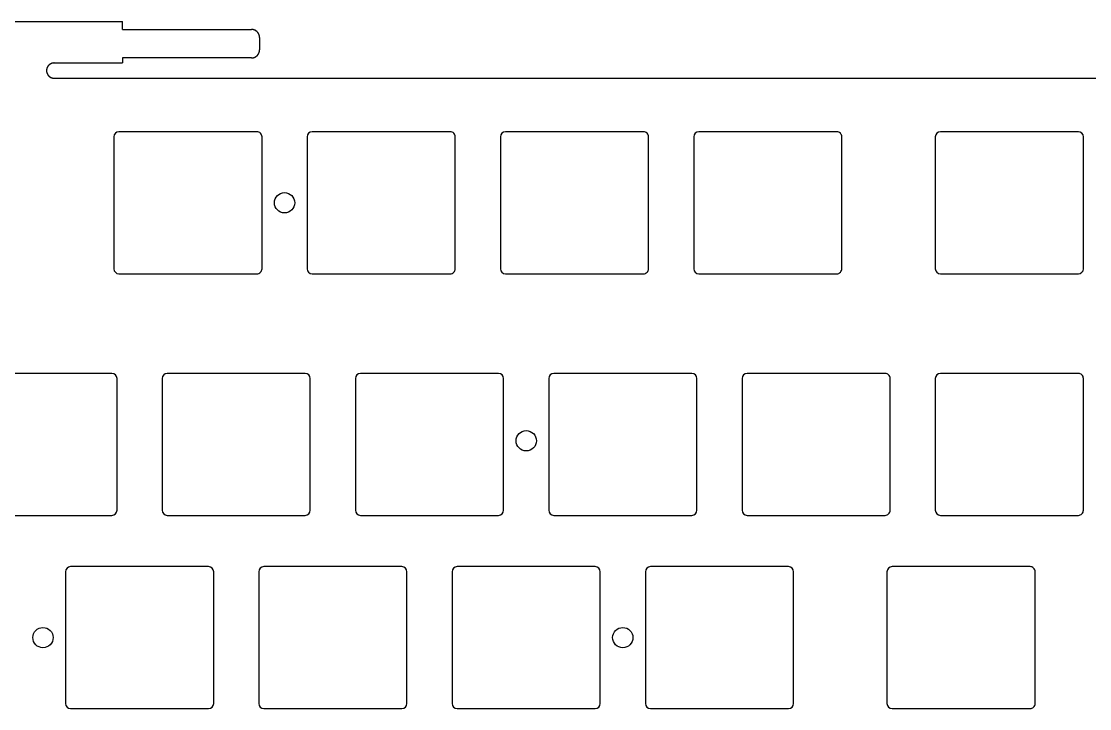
# Model space of a CAD drawing. Header units: millimetres. Extents: x -11 to 340, y -118 to 18.
# Drawn here: x 169.3 to 274.6, y -49.9 to 17.9 of the extents above; entities that cross this region are included whole.
import ezdxf

# ---------------------------------------------------------------- set-up
doc = ezdxf.new("R2010")
doc.units = ezdxf.units.MM
doc.header["$MEASUREMENT"] = 0
doc.layers.get('0').update_dxf_attribs({"linetype": 'CONTINUOUS'})
doc.layers.add('BLACK', color=7, linetype='CONTINUOUS')

msp = doc.modelspace()

# ---------------------------------------------------------------- linework, layer by layer
for points in [[(178.4375, 6.5), (178.4375, -6.5, 0.4142123908), (178.9375, -7), (192.5375, -7, 0.4142135624), (193.0375, -6.5), (193.0375, 6.5, 0.4142135624), (192.5375, 7), (178.9375, 7, 0.4142123908)], [(193.0375, -6.5), (193.0375, 6.5, 0.4142135624), (192.5375, 7), (178.9375, 7, 0.4142123908), (178.4375, 6.5), (178.4375, -6.5, 0.4142123908), (178.9375, -7), (192.5375, -7, 0.4142135624)], [(197.4875, 6.5), (197.4875, -6.5, 0.4142123908), (197.9875, -7), (211.5875, -7, 0.4142135624), (212.0875, -6.5), (212.0875, 6.5, 0.4142135624), (211.5875, 7), (197.9875, 7, 0.4142123908)], [(211.5875, 7), (197.9875, 7, 0.4142123908), (197.4875, 6.5), (197.4875, -6.5, 0.4142123908), (197.9875, -7), (211.5875, -7, 0.4142135624), (212.0875, -6.5), (212.0875, 6.5, 0.4142135624)], [(216.5375, 6.5), (216.5375, -6.5, 0.4142123908), (217.0375, -7), (230.6375, -7, 0.4142135624), (231.1375, -6.5), (231.1375, 6.5, 0.4142135624), (230.6375, 7), (217.0375, 7, 0.4142123908)], [(231.1375, -6.5), (231.1375, 6.5, 0.4142135624), (230.6375, 7), (217.0375, 7, 0.4142123908), (216.5375, 6.5), (216.5375, -6.5, 0.4142123908), (217.0375, -7), (230.6375, -7, 0.4142135624)], [(235.5875, 6.5), (235.5875, -6.5, 0.4142123908), (236.0875, -7), (249.6875, -7, 0.4142135624), (250.1875, -6.5), (250.1875, 6.5, 0.4142135624), (249.6875, 7), (236.0875, 7, 0.4142123908)], [(250.1875, -6.5), (250.1875, 6.5, 0.4142135624), (249.6875, 7), (236.0875, 7, 0.4142123908), (235.5875, 6.5), (235.5875, -6.5, 0.4142123908), (236.0875, -7), (249.6875, -7, 0.4142135624)], [(240.35, -17.3125), (240.35, -30.3125, 0.4142123908), (240.85, -30.8125), (254.45, -30.8125, 0.4142135624), (254.95, -30.3125), (254.95, -17.3125, 0.4142135624), (254.45, -16.8125), (240.85, -16.8125, 0.4142123908)], [(259.4, -17.3125), (259.4, -30.3125, 0.4142123908), (259.9, -30.8125), (273.5, -30.8125, 0.4142135624), (274, -30.3125), (274, -17.3125, 0.4142135624), (273.5, -16.8125), (259.9, -16.8125, 0.4142123908)], [(254.6375, -36.3625), (254.6375, -49.3625, 0.4142123908), (255.1375, -49.8625), (268.7375, -49.8625, 0.4142135624), (269.2375, -49.3625), (269.2375, -36.3625, 0.4142135624), (268.7375, -35.8625), (255.1375, -35.8625, 0.4142123908)]]:
    msp.add_lwpolyline(points, format="xyb", close=True)
at = {"layer": 'BLACK', "linetype": 'Continuous'}
for p, q in [((149.3, 17.882529), (179.3, 17.882529)), ((179.3, 17.082529), (179.3, 17.882529)), ((179.3, 17.082529), (192, 17.082529)), ((192.000728, 17.082529), (192, 17.082529)), ((192.004774, 17.082515), (192.000728, 17.082529)), ((192.008814, 17.082481), (192.004774, 17.082515)), ((192.012855, 17.082428), (192.008814, 17.082481)), ((192.016891, 17.082354), (192.012855, 17.082428)), ((192.020928, 17.082261), (192.016891, 17.082354)), ((192.024959, 17.082147), (192.020928, 17.082261)), ((192.02899, 17.082014), (192.024959, 17.082147)), ((192.033015, 17.08186), (192.02899, 17.082014)), ((192.037041, 17.081687), (192.033015, 17.08186)), ((192.041062, 17.081493), (192.037041, 17.081687)), ((192.045082, 17.08128), (192.041062, 17.081493)), ((192.049097, 17.081047), (192.045082, 17.08128)), ((192.053111, 17.080794), (192.049097, 17.081047)), ((192.05712, 17.080521), (192.053111, 17.080794)), ((192.061129, 17.080228), (192.05712, 17.080521)), ((192.065132, 17.079916), (192.061129, 17.080228)), ((192.069134, 17.079583), (192.065132, 17.079916)), ((192.073131, 17.079231), (192.069134, 17.079583)), ((192.077127, 17.078859), (192.073131, 17.079231)), ((192.081117, 17.078467), (192.077127, 17.078859)), ((192.085107, 17.078055), (192.081117, 17.078467)), ((192.08909, 17.077624), (192.085107, 17.078055)), ((192.093073, 17.077173), (192.08909, 17.077624)), ((192.09705, 17.076702), (192.093073, 17.077173)), ((192.101025, 17.076211), (192.09705, 17.076702)), ((192.104995, 17.075701), (192.101025, 17.076211)), ((192.108963, 17.07517), (192.104995, 17.075701)), ((192.112926, 17.074621), (192.108963, 17.07517)), ((192.116886, 17.074051), (192.112926, 17.074621)), ((192.120841, 17.073462), (192.116886, 17.074051)), ((192.124794, 17.072853), (192.120841, 17.073462)), ((192.128741, 17.072225), (192.124794, 17.072853)), ((192.132686, 17.071576), (192.128741, 17.072225)), ((192.136625, 17.070909), (192.132686, 17.071576)), ((192.140562, 17.070221), (192.136625, 17.070909)), ((192.144492, 17.069514), (192.140562, 17.070221)), ((192.14842, 17.068787), (192.144492, 17.069514)), ((192.152342, 17.068042), (192.14842, 17.068787)), ((192.156262, 17.067276), (192.152342, 17.068042)), ((192.160174, 17.066491), (192.156262, 17.067276)), ((192.164085, 17.065686), (192.160174, 17.066491)), ((192.167989, 17.064862), (192.164085, 17.065686)), ((192.17189, 17.064018), (192.167989, 17.064862)), ((192.175784, 17.063155), (192.17189, 17.064018)), ((192.179676, 17.062272), (192.175784, 17.063155)), ((192.183561, 17.06137), (192.179676, 17.062272)), ((192.187443, 17.060449), (192.183561, 17.06137)), ((192.191318, 17.059508), (192.187443, 17.060449)), ((192.19519, 17.058548), (192.191318, 17.059508)), ((192.199054, 17.057568), (192.19519, 17.058548)), ((192.202916, 17.056569), (192.199054, 17.057568)), ((192.20677, 17.055551), (192.202916, 17.056569)), ((192.210621, 17.054514), (192.20677, 17.055551)), ((192.214464, 17.053457), (192.210621, 17.054514)), ((192.218304, 17.052381), (192.214464, 17.053457)), ((192.222136, 17.051286), (192.218304, 17.052381)), ((192.225965, 17.050171), (192.222136, 17.051286)), ((192.229785, 17.049038), (192.225965, 17.050171)), ((192.233602, 17.047885), (192.229785, 17.049038)), ((192.237412, 17.046713), (192.233602, 17.047885)), ((192.241217, 17.045522), (192.237412, 17.046713)), ((192.245014, 17.044312), (192.241217, 17.045522)), ((192.248807, 17.043082), (192.245014, 17.044312)), ((192.252592, 17.041834), (192.248807, 17.043082)), ((192.256373, 17.040567), (192.252592, 17.041834)), ((192.260145, 17.039281), (192.256373, 17.040567)), ((192.263913, 17.037975), (192.260145, 17.039281)), ((192.267673, 17.036651), (192.263913, 17.037975)), ((192.271428, 17.035308), (192.267673, 17.036651)), ((192.275174, 17.033946), (192.271428, 17.035308)), ((192.278916, 17.032565), (192.275174, 17.033946)), ((192.282648, 17.031165), (192.278916, 17.032565)), ((192.286376, 17.029747), (192.282648, 17.031165)), ((192.290095, 17.02831), (192.286376, 17.029747)), ((192.293809, 17.026853), (192.290095, 17.02831)), ((192.297514, 17.025379), (192.293809, 17.026853)), ((192.301213, 17.023885), (192.297514, 17.025379)), ((192.304904, 17.022373), (192.301213, 17.023885)), ((192.308588, 17.020842), (192.304904, 17.022373)), ((192.312264, 17.019293), (192.308588, 17.020842)), ((192.315934, 17.017725), (192.312264, 17.019293)), ((192.319594, 17.016139), (192.315934, 17.017725)), ((192.323249, 17.014534), (192.319594, 17.016139)), ((192.326894, 17.012911), (192.323249, 17.014534)), ((192.330532, 17.011269), (192.326894, 17.012911)), ((192.334161, 17.009609), (192.330532, 17.011269)), ((192.337784, 17.007931), (192.334161, 17.009609)), ((192.341397, 17.006234), (192.337784, 17.007931)), ((192.345004, 17.004519), (192.341397, 17.006234)), ((192.3486, 17.002786), (192.345004, 17.004519)), ((192.35219, 17.001034), (192.3486, 17.002786)), ((192.35577, 16.999265), (192.35219, 17.001034)), ((192.359342, 16.997477), (192.35577, 16.999265)), ((192.362905, 16.995672), (192.359342, 16.997477)), ((192.36646, 16.993848), (192.362905, 16.995672)), ((192.370005, 16.992007), (192.36646, 16.993848)), ((192.373543, 16.990147), (192.370005, 16.992007)), ((192.37707, 16.98827), (192.373543, 16.990147)), ((192.38059, 16.986374), (192.37707, 16.98827)), ((192.384098, 16.984461), (192.38059, 16.986374)), ((192.3876, 16.98253), (192.384098, 16.984461)), ((192.39109, 16.980581), (192.3876, 16.98253)), ((192.394572, 16.978615), (192.39109, 16.980581)), ((192.398044, 16.976631), (192.394572, 16.978615)), ((192.401507, 16.974629), (192.398044, 16.976631)), ((192.404959, 16.972611), (192.401507, 16.974629)), ((192.408403, 16.970574), (192.404959, 16.972611)), ((192.411835, 16.968521), (192.408403, 16.970574)), ((192.415259, 16.966449), (192.411835, 16.968521)), ((192.418672, 16.964361), (192.415259, 16.966449)), ((192.422075, 16.962255), (192.418672, 16.964361)), ((192.425468, 16.960132), (192.422075, 16.962255)), ((192.428851, 16.957991), (192.425468, 16.960132)), ((192.432222, 16.955834), (192.428851, 16.957991)), ((192.435584, 16.95366), (192.432222, 16.955834)), ((192.438935, 16.951469), (192.435584, 16.95366)), ((192.442276, 16.94926), (192.438935, 16.951469)), ((192.445605, 16.947035), (192.442276, 16.94926)), ((192.448924, 16.944793), (192.445605, 16.947035)), ((192.452232, 16.942535), (192.448924, 16.944793)), ((192.455529, 16.940259), (192.452232, 16.942535)), ((192.458814, 16.937967), (192.455529, 16.940259)), ((192.462089, 16.935658), (192.458814, 16.937967)), ((192.465352, 16.933333), (192.462089, 16.935658)), ((192.468604, 16.930991), (192.465352, 16.933333)), ((192.471844, 16.928633), (192.468604, 16.930991)), ((192.475073, 16.926259), (192.471844, 16.928633)), ((192.47829, 16.923868), (192.475073, 16.926259)), ((192.481496, 16.921461), (192.47829, 16.923868)), ((192.484689, 16.919039), (192.481496, 16.921461)), ((192.487871, 16.916599), (192.484689, 16.919039)), ((192.491041, 16.914144), (192.487871, 16.916599)), ((192.494199, 16.911673), (192.491041, 16.914144)), ((192.497344, 16.909186), (192.494199, 16.911673)), ((192.500477, 16.906683), (192.497344, 16.909186)), ((192.503598, 16.904165), (192.500477, 16.906683)), ((192.506707, 16.901631), (192.503598, 16.904165)), ((192.509802, 16.899081), (192.506707, 16.901631)), ((192.512886, 16.896515), (192.509802, 16.899081)), ((192.515956, 16.893935), (192.512886, 16.896515)), ((192.519014, 16.891338), (192.515956, 16.893935)), ((192.522059, 16.888727), (192.519014, 16.891338)), ((192.525092, 16.8861), (192.522059, 16.888727)), ((192.52811, 16.883458), (192.525092, 16.8861)), ((192.531116, 16.880801), (192.52811, 16.883458)), ((192.534109, 16.878129), (192.531116, 16.880801)), ((192.537089, 16.875442), (192.534109, 16.878129)), ((192.540055, 16.87274), (192.537089, 16.875442)), ((192.543007, 16.870023), (192.540055, 16.87274)), ((192.545946, 16.867292), (192.543007, 16.870023)), ((192.548872, 16.864546), (192.545946, 16.867292)), ((192.551784, 16.861785), (192.548872, 16.864546)), ((192.554682, 16.85901), (192.551784, 16.861785)), ((192.557566, 16.85622), (192.554682, 16.85901)), ((192.560436, 16.853416), (192.557566, 16.85622)), ((192.563292, 16.850598), (192.560436, 16.853416)), ((192.568962, 16.844919), (192.563292, 16.850598)), ((192.574575, 16.839184), (192.568962, 16.844919)), ((192.580131, 16.833393), (192.574575, 16.839184)), ((192.585628, 16.827548), (192.580131, 16.833393)), ((192.591066, 16.821648), (192.585628, 16.827548)), ((192.596445, 16.815695), (192.591066, 16.821648)), ((192.601764, 16.809689), (192.596445, 16.815695)), ((192.607022, 16.803631), (192.601764, 16.809689)), ((192.612219, 16.797522), (192.607022, 16.803631)), ((192.617354, 16.791361), (192.612219, 16.797522)), ((192.622426, 16.785151), (192.617354, 16.791361)), ((192.627436, 16.778891), (192.622426, 16.785151)), ((192.632382, 16.772583), (192.627436, 16.778891)), ((192.637265, 16.766227), (192.632382, 16.772583)), ((192.642082, 16.759823), (192.637265, 16.766227)), ((192.646835, 16.753373), (192.642082, 16.759823)), ((192.651522, 16.746877), (192.646835, 16.753373)), ((192.656144, 16.740335), (192.651522, 16.746877)), ((192.660699, 16.73375), (192.656144, 16.740335)), ((192.665187, 16.72712), (192.660699, 16.73375)), ((192.669607, 16.720447), (192.665187, 16.72712)), ((192.67396, 16.713733), (192.669607, 16.720447)), ((192.678244, 16.706976), (192.67396, 16.713733)), ((192.68246, 16.700179), (192.678244, 16.706976)), ((192.686606, 16.693341), (192.68246, 16.700179)), ((192.690683, 16.686464), (192.686606, 16.693341)), ((192.69469, 16.679548), (192.690683, 16.686464)), ((192.698627, 16.672594), (192.69469, 16.679548)), ((192.702493, 16.665603), (192.698627, 16.672594)), ((192.706288, 16.658575), (192.702493, 16.665603)), ((192.710012, 16.651511), (192.706288, 16.658575)), ((192.713664, 16.644411), (192.710012, 16.651511)), ((192.717243, 16.637277), (192.713664, 16.644411)), ((192.720751, 16.63011), (192.717243, 16.637277)), ((192.724185, 16.622909), (192.720751, 16.63011)), ((192.727547, 16.615675), (192.724185, 16.622909)), ((192.730835, 16.60841), (192.727547, 16.615675)), ((192.73405, 16.601113), (192.730835, 16.60841)), ((192.737191, 16.593786), (192.73405, 16.601113)), ((192.740257, 16.586429), (192.737191, 16.593786)), ((192.74325, 16.579043), (192.740257, 16.586429)), ((192.746167, 16.571629), (192.74325, 16.579043)), ((192.74901, 16.564186), (192.746167, 16.571629)), ((192.751778, 16.556716), (192.74901, 16.564186)), ((192.75447, 16.54922), (192.751778, 16.556716)), ((192.757087, 16.541697), (192.75447, 16.54922)), ((192.759628, 16.534149), (192.757087, 16.541697)), ((192.762093, 16.526576), (192.759628, 16.534149)), ((192.764482, 16.51898), (192.762093, 16.526576)), ((192.766794, 16.511359), (192.764482, 16.51898)), ((192.76903, 16.503716), (192.766794, 16.511359)), ((192.771189, 16.49605), (192.76903, 16.503716)), ((192.773272, 16.488362), (192.771189, 16.49605)), ((192.775277, 16.480653), (192.773272, 16.488362)), ((192.777205, 16.472924), (192.775277, 16.480653)), ((192.779056, 16.465174), (192.777205, 16.472924)), ((192.780829, 16.457404), (192.779056, 16.465174)), ((192.782525, 16.449616), (192.780829, 16.457404)), ((192.784143, 16.441809), (192.782525, 16.449616)), ((192.785683, 16.433984), (192.784143, 16.441809)), ((192.787145, 16.426142), (192.785683, 16.433984)), ((192.788529, 16.418282), (192.787145, 16.426142)), ((192.789835, 16.410406), (192.788529, 16.418282)), ((192.791062, 16.402514), (192.789835, 16.410406)), ((192.792211, 16.394607), (192.791062, 16.402514)), ((192.793281, 16.386685), (192.792211, 16.394607)), ((192.794273, 16.378748), (192.793281, 16.386685)), ((192.795186, 16.370796), (192.794273, 16.378748)), ((192.79602, 16.362832), (192.795186, 16.370796)), ((192.796775, 16.354854), (192.79602, 16.362832)), ((192.797451, 16.346863), (192.796775, 16.354854)), ((192.798047, 16.33886), (192.797451, 16.346863)), ((192.798565, 16.330845), (192.798047, 16.33886)), ((192.799003, 16.322819), (192.798565, 16.330845)), ((192.799362, 16.314782), (192.799003, 16.322819)), ((192.799641, 16.306733), (192.799362, 16.314782)), ((192.79984, 16.298675), (192.799641, 16.306733)), ((192.79996, 16.290607), (192.79984, 16.298675)), ((192.8, 16.282529), (192.79996, 16.290607)), ((192.8, 16.282529), (192.8, 15.082529)), ((192.72199, 14.737525), (192.723705, 14.741132)), ((192.723705, 14.741132), (192.725402, 14.744745)), ((192.725402, 14.744745), (192.72708, 14.748368)), ((192.72708, 14.748368), (192.72874, 14.751997)), ((192.72874, 14.751997), (192.730382, 14.755635)), ((192.730382, 14.755635), (192.732005, 14.75928)), ((192.732005, 14.75928), (192.73361, 14.762935)), ((192.73361, 14.762935), (192.735196, 14.766595)), ((192.735196, 14.766595), (192.736764, 14.770265)), ((192.736764, 14.770265), (192.738313, 14.773941)), ((192.738313, 14.773941), (192.739844, 14.777625)), ((192.739844, 14.777625), (192.741356, 14.781316)), ((192.741356, 14.781316), (192.74285, 14.785015)), ((192.74285, 14.785015), (192.744324, 14.78872)), ((192.744324, 14.78872), (192.745781, 14.792434)), ((192.745781, 14.792434), (192.747218, 14.796153)), ((192.747218, 14.796153), (192.748636, 14.799881)), ((192.748636, 14.799881), (192.750036, 14.803613)), ((192.750036, 14.803613), (192.751417, 14.807355)), ((192.751417, 14.807355), (192.752779, 14.811101)), ((192.752779, 14.811101), (192.754122, 14.814856)), ((192.754122, 14.814856), (192.755446, 14.818616)), ((192.755446, 14.818616), (192.756752, 14.822384)), ((192.756752, 14.822384), (192.758038, 14.826156)), ((192.758038, 14.826156), (192.759305, 14.829937)), ((192.759305, 14.829937), (192.760553, 14.833722)), ((192.760553, 14.833722), (192.761783, 14.837515)), ((192.761783, 14.837515), (192.762993, 14.841312)), ((192.762993, 14.841312), (192.764184, 14.845117)), ((192.764184, 14.845117), (192.765356, 14.848927)), ((192.765356, 14.848927), (192.766509, 14.852744)), ((192.766509, 14.852744), (192.767642, 14.856564)), ((192.767642, 14.856564), (192.768757, 14.860393)), ((192.768757, 14.860393), (192.769852, 14.864225)), ((192.769852, 14.864225), (192.770928, 14.868065)), ((192.770928, 14.868065), (192.771985, 14.871908)), ((192.771985, 14.871908), (192.773022, 14.875759)), ((192.773022, 14.875759), (192.77404, 14.879613)), ((192.77404, 14.879613), (192.775039, 14.883475)), ((192.775039, 14.883475), (192.776019, 14.887339)), ((192.776019, 14.887339), (192.776979, 14.891211)), ((192.776979, 14.891211), (192.77792, 14.895086)), ((192.77792, 14.895086), (192.778841, 14.898968)), ((192.778841, 14.898968), (192.779743, 14.902853)), ((192.779743, 14.902853), (192.780626, 14.906745)), ((192.780626, 14.906745), (192.781489, 14.910639)), ((192.781489, 14.910639), (192.782333, 14.91454)), ((192.782333, 14.91454), (192.783157, 14.918444)), ((192.783157, 14.918444), (192.783962, 14.922355)), ((192.783962, 14.922355), (192.784747, 14.926267)), ((192.784747, 14.926267), (192.785513, 14.930187)), ((192.785513, 14.930187), (192.786258, 14.934109)), ((192.786258, 14.934109), (192.786985, 14.938037)), ((192.786985, 14.938037), (192.787692, 14.941967)), ((192.787692, 14.941967), (192.78838, 14.945904)), ((192.78838, 14.945904), (192.789047, 14.949843)), ((192.789047, 14.949843), (192.789696, 14.953788)), ((192.789696, 14.953788), (192.790324, 14.957735)), ((192.790324, 14.957735), (192.790933, 14.961688)), ((192.790933, 14.961688), (192.791522, 14.965643)), ((192.791522, 14.965643), (192.792092, 14.969603)), ((192.792092, 14.969603), (192.792641, 14.973566)), ((192.792641, 14.973566), (192.793172, 14.977534)), ((192.793172, 14.977534), (192.793682, 14.981504)), ((192.793682, 14.981504), (192.794173, 14.985479)), ((192.794173, 14.985479), (192.794644, 14.989456)), ((192.794644, 14.989456), (192.795095, 14.993439)), ((192.795095, 14.993439), (192.795526, 14.997422)), ((192.795526, 14.997422), (192.795938, 15.001412)), ((192.795938, 15.001412), (192.79633, 15.005402)), ((192.79633, 15.005402), (192.796702, 15.009398)), ((192.796702, 15.009398), (192.797054, 15.013395)), ((192.797054, 15.013395), (192.797387, 15.017397)), ((192.797387, 15.017397), (192.797699, 15.0214)), ((192.797699, 15.0214), (192.797992, 15.025409)), ((192.797992, 15.025409), (192.798265, 15.029418)), ((192.798265, 15.029418), (192.798518, 15.033432)), ((192.798518, 15.033432), (192.798751, 15.037447)), ((192.798751, 15.037447), (192.798964, 15.041467)), ((192.798964, 15.041467), (192.799158, 15.045488)), ((192.799158, 15.045488), (192.799331, 15.049514)), ((192.799331, 15.049514), (192.799485, 15.053539)), ((192.799485, 15.053539), (192.799618, 15.05757)), ((192.799618, 15.05757), (192.799732, 15.061601)), ((192.799732, 15.061601), (192.799825, 15.065638)), ((192.799825, 15.065638), (192.799899, 15.069674)), ((192.799899, 15.069674), (192.799952, 15.073715)), ((192.799952, 15.073715), (192.799986, 15.077756)), ((192.799986, 15.077756), (192.8, 15.081801)), ((192.8, 15.081801), (192.8, 15.082529)), ((172.193676, 13.690114), (172.186892, 13.686398)), ((172.200497, 13.693757), (172.193676, 13.690114)), ((172.207353, 13.69733), (172.200497, 13.693757)), ((172.214243, 13.70083), (172.207353, 13.69733)), ((172.221169, 13.704258), (172.214243, 13.70083)), ((172.228127, 13.707614), (172.221169, 13.704258)), ((172.235119, 13.710896), (172.228127, 13.707614)), ((172.242142, 13.714106), (172.235119, 13.710896)), ((172.249197, 13.717242), (172.242142, 13.714106)), ((172.256283, 13.720304), (172.249197, 13.717242)), ((172.263398, 13.723292), (172.256283, 13.720304)), ((172.270543, 13.726206), (172.263398, 13.723292)), ((172.277717, 13.729045), (172.270543, 13.726206)), ((172.284919, 13.731809), (172.277717, 13.729045)), ((172.292148, 13.734498), (172.284919, 13.731809)), ((172.299404, 13.737112), (172.292148, 13.734498)), ((172.306686, 13.739651), (172.299404, 13.737112)), ((172.313993, 13.742113), (172.306686, 13.739651)), ((172.321325, 13.7445), (172.313993, 13.742113)), ((172.328681, 13.74681), (172.321325, 13.7445)), ((172.336061, 13.749045), (172.328681, 13.74681)), ((172.343464, 13.751202), (172.336061, 13.749045)), ((172.350889, 13.753283), (172.343464, 13.751202)), ((172.358336, 13.755287), (172.350889, 13.753283)), ((172.365804, 13.757214), (172.358336, 13.755287)), ((172.373292, 13.759064), (172.365804, 13.757214)), ((172.380801, 13.760836), (172.373292, 13.759064)), ((172.388329, 13.762531), (172.380801, 13.760836)), ((172.395876, 13.764148), (172.388329, 13.762531)), ((172.403441, 13.765687), (172.395876, 13.764148)), ((172.411024, 13.767149), (172.403441, 13.765687)), ((172.418624, 13.768532), (172.411024, 13.767149)), ((172.426242, 13.769837), (172.418624, 13.768532)), ((172.433875, 13.771064), (172.426242, 13.769837)), ((172.441524, 13.772213), (172.433875, 13.771064)), ((172.449188, 13.773283), (172.441524, 13.772213)), ((172.456867, 13.774274), (172.449188, 13.773283)), ((172.464561, 13.775187), (172.456867, 13.774274)), ((172.472268, 13.776021), (172.464561, 13.775187)), ((172.479988, 13.776775), (172.472268, 13.776021)), ((172.487721, 13.777451), (172.479988, 13.776775)), ((172.495467, 13.778048), (172.487721, 13.777451)), ((172.503225, 13.778565), (172.495467, 13.778048)), ((172.510994, 13.779003), (172.503225, 13.778565)), ((172.518775, 13.779362), (172.510994, 13.779003)), ((172.526566, 13.779641), (172.518775, 13.779362)), ((172.534368, 13.77984), (172.526566, 13.779641)), ((172.542179, 13.77996), (172.534368, 13.77984)), ((172.55, 13.78), (172.542179, 13.77996)), ((172.55, 13.78), (179.3, 13.78)), ((192, 14.282529), (179.3, 14.282529)), ((179.3, 14.282529), (179.3, 13.78)), ((192, 14.282529), (192.008078, 14.282569)), ((192.008078, 14.282569), (192.016146, 14.282689)), ((192.016146, 14.282689), (192.024204, 14.282888)), ((192.024204, 14.282888), (192.032253, 14.283167)), ((192.032253, 14.283167), (192.04029, 14.283526)), ((192.04029, 14.283526), (192.048316, 14.283964)), ((192.048316, 14.283964), (192.056331, 14.284482)), ((192.056331, 14.284482), (192.064334, 14.285078)), ((192.064334, 14.285078), (192.072325, 14.285754)), ((192.072325, 14.285754), (192.080303, 14.286509)), ((192.080303, 14.286509), (192.088267, 14.287343)), ((192.088267, 14.287343), (192.096219, 14.288256)), ((192.096219, 14.288256), (192.104156, 14.289248)), ((192.104156, 14.289248), (192.112078, 14.290318)), ((192.112078, 14.290318), (192.119985, 14.291467)), ((192.119985, 14.291467), (192.127877, 14.292694)), ((192.127877, 14.292694), (192.135753, 14.294)), ((192.135753, 14.294), (192.143613, 14.295384)), ((192.143613, 14.295384), (192.151455, 14.296846)), ((192.151455, 14.296846), (192.15928, 14.298386)), ((192.15928, 14.298386), (192.167087, 14.300004)), ((192.167087, 14.300004), (192.174875, 14.3017)), ((192.174875, 14.3017), (192.182645, 14.303473)), ((192.182645, 14.303473), (192.190395, 14.305324)), ((192.190395, 14.305324), (192.198124, 14.307252)), ((192.198124, 14.307252), (192.205833, 14.309257)), ((192.205833, 14.309257), (192.213521, 14.31134)), ((192.213521, 14.31134), (192.221187, 14.313499)), ((192.221187, 14.313499), (192.22883, 14.315735)), ((192.22883, 14.315735), (192.236451, 14.318047)), ((192.236451, 14.318047), (192.244047, 14.320436)), ((192.244047, 14.320436), (192.25162, 14.322901)), ((192.25162, 14.322901), (192.259168, 14.325442)), ((192.259168, 14.325442), (192.266691, 14.328059)), ((192.266691, 14.328059), (192.274187, 14.330751)), ((192.274187, 14.330751), (192.281657, 14.333519)), ((192.281657, 14.333519), (192.2891, 14.336362)), ((192.2891, 14.336362), (192.296514, 14.339279)), ((192.296514, 14.339279), (192.3039, 14.342272)), ((192.3039, 14.342272), (192.311257, 14.345338)), ((192.311257, 14.345338), (192.318584, 14.348479)), ((192.318584, 14.348479), (192.325881, 14.351694)), ((192.325881, 14.351694), (192.333146, 14.354982)), ((192.333146, 14.354982), (192.34038, 14.358344)), ((192.34038, 14.358344), (192.347581, 14.361778)), ((192.347581, 14.361778), (192.354748, 14.365286)), ((192.354748, 14.365286), (192.361882, 14.368865)), ((192.361882, 14.368865), (192.368982, 14.372517)), ((192.368982, 14.372517), (192.376046, 14.376241)), ((192.376046, 14.376241), (192.383074, 14.380036)), ((192.383074, 14.380036), (192.390065, 14.383902)), ((192.390065, 14.383902), (192.397019, 14.387839)), ((192.397019, 14.387839), (192.403935, 14.391846)), ((192.403935, 14.391846), (192.410812, 14.395923)), ((192.410812, 14.395923), (192.41765, 14.400069)), ((192.41765, 14.400069), (192.424447, 14.404285)), ((192.424447, 14.404285), (192.431204, 14.408569)), ((192.431204, 14.408569), (192.437918, 14.412922)), ((192.437918, 14.412922), (192.444591, 14.417342)), ((192.444591, 14.417342), (192.451221, 14.42183)), ((192.451221, 14.42183), (192.457806, 14.426385)), ((192.457806, 14.426385), (192.464348, 14.431007)), ((192.464348, 14.431007), (192.470844, 14.435694)), ((192.470844, 14.435694), (192.477294, 14.440447)), ((192.477294, 14.440447), (192.483698, 14.445264)), ((192.483698, 14.445264), (192.490054, 14.450147)), ((192.490054, 14.450147), (192.496362, 14.455093)), ((192.496362, 14.455093), (192.502622, 14.460103)), ((192.502622, 14.460103), (192.508832, 14.465175)), ((192.508832, 14.465175), (192.514993, 14.47031)), ((192.514993, 14.47031), (192.521102, 14.475507)), ((192.521102, 14.475507), (192.52716, 14.480765)), ((192.52716, 14.480765), (192.533166, 14.486084)), ((192.533166, 14.486084), (192.539119, 14.491463)), ((192.539119, 14.491463), (192.545019, 14.496901)), ((192.545019, 14.496901), (192.550864, 14.502398)), ((192.550864, 14.502398), (192.556655, 14.507954)), ((192.556655, 14.507954), (192.56239, 14.513567)), ((192.56239, 14.513567), (192.568069, 14.519237)), ((192.568069, 14.519237), (192.570887, 14.522093)), ((192.570887, 14.522093), (192.573691, 14.524963)), ((192.573691, 14.524963), (192.576481, 14.527847)), ((192.576481, 14.527847), (192.579256, 14.530745)), ((192.579256, 14.530745), (192.582017, 14.533657)), ((192.582017, 14.533657), (192.584763, 14.536583)), ((192.584763, 14.536583), (192.587494, 14.539522)), ((192.587494, 14.539522), (192.590211, 14.542474)), ((192.590211, 14.542474), (192.592913, 14.54544)), ((192.592913, 14.54544), (192.5956, 14.54842)), ((192.5956, 14.54842), (192.598272, 14.551413)), ((192.598272, 14.551413), (192.600929, 14.554419)), ((192.600929, 14.554419), (192.603571, 14.557437)), ((192.603571, 14.557437), (192.606198, 14.56047)), ((192.606198, 14.56047), (192.608809, 14.563515)), ((192.608809, 14.563515), (192.611406, 14.566573)), ((192.611406, 14.566573), (192.613986, 14.569643)), ((192.613986, 14.569643), (192.616552, 14.572727)), ((192.616552, 14.572727), (192.619102, 14.575822)), ((192.619102, 14.575822), (192.621636, 14.578931)), ((192.621636, 14.578931), (192.624154, 14.582052)), ((192.624154, 14.582052), (192.626657, 14.585185)), ((192.626657, 14.585185), (192.629144, 14.58833)), ((192.629144, 14.58833), (192.631615, 14.591488)), ((192.631615, 14.591488), (192.63407, 14.594658)), ((192.63407, 14.594658), (192.63651, 14.59784)), ((192.63651, 14.59784), (192.638932, 14.601033)), ((192.638932, 14.601033), (192.641339, 14.604239)), ((192.641339, 14.604239), (192.64373, 14.607456)), ((192.64373, 14.607456), (192.646104, 14.610685)), ((192.646104, 14.610685), (192.648462, 14.613925)), ((192.648462, 14.613925), (192.650804, 14.617177)), ((192.650804, 14.617177), (192.653129, 14.62044)), ((192.653129, 14.62044), (192.655438, 14.623715)), ((192.655438, 14.623715), (192.65773, 14.627)), ((192.65773, 14.627), (192.660006, 14.630297)), ((192.660006, 14.630297), (192.662264, 14.633605)), ((192.662264, 14.633605), (192.664506, 14.636924)), ((192.664506, 14.636924), (192.666731, 14.640253)), ((192.666731, 14.640253), (192.66894, 14.643594)), ((192.66894, 14.643594), (192.671131, 14.646945)), ((192.671131, 14.646945), (192.673305, 14.650307)), ((192.673305, 14.650307), (192.675462, 14.653678)), ((192.675462, 14.653678), (192.677603, 14.657061)), ((192.677603, 14.657061), (192.679726, 14.660454)), ((192.679726, 14.660454), (192.681832, 14.663857)), ((192.681832, 14.663857), (192.68392, 14.66727)), ((192.68392, 14.66727), (192.685992, 14.670694)), ((192.685992, 14.670694), (192.688045, 14.674126)), ((192.688045, 14.674126), (192.690082, 14.67757)), ((192.690082, 14.67757), (192.6921, 14.681022)), ((192.6921, 14.681022), (192.694102, 14.684485)), ((192.694102, 14.684485), (192.696086, 14.687957)), ((192.696086, 14.687957), (192.698052, 14.691439)), ((192.698052, 14.691439), (192.700001, 14.694929)), ((192.700001, 14.694929), (192.701932, 14.698431)), ((192.701932, 14.698431), (192.703845, 14.701939)), ((192.703845, 14.701939), (192.705741, 14.705459)), ((192.705741, 14.705459), (192.707618, 14.708986)), ((192.707618, 14.708986), (192.709478, 14.712524)), ((192.709478, 14.712524), (192.711319, 14.716069)), ((192.711319, 14.716069), (192.713143, 14.719624)), ((192.713143, 14.719624), (192.714948, 14.723187)), ((192.714948, 14.723187), (192.716736, 14.726759)), ((192.716736, 14.726759), (192.718505, 14.730339)), ((192.718505, 14.730339), (192.720257, 14.733929)), ((192.720257, 14.733929), (192.72199, 14.737525)), ((171.800015, 13.034714), (171.8, 13.030797)), ((171.8, 13.030797), (171.8, 13.03)), ((171.8, 13.03), (171.80004, 13.022179)), ((171.800049, 13.038626), (171.800015, 13.034714)), ((171.80004, 13.022179), (171.80016, 13.014368)), ((171.800103, 13.042539), (171.800049, 13.038626)), ((171.800177, 13.046446), (171.800103, 13.042539)), ((171.80016, 13.014368), (171.800359, 13.006566)), ((171.800271, 13.050354), (171.800177, 13.046446)), ((171.800385, 13.054257), (171.800271, 13.050354)), ((171.800359, 13.006566), (171.800638, 12.998775)), ((171.800519, 13.058159), (171.800385, 13.054257)), ((171.800673, 13.062056), (171.800519, 13.058159)), ((171.800638, 12.998775), (171.800997, 12.990994)), ((171.800847, 13.065953), (171.800673, 13.062056)), ((171.80104, 13.069845), (171.800847, 13.065953)), ((171.800997, 12.990994), (171.801435, 12.983225)), ((171.801254, 13.073737), (171.80104, 13.069845)), ((171.801488, 13.077623), (171.801254, 13.073737)), ((171.801435, 12.983225), (171.801952, 12.975467)), ((171.801741, 13.081509), (171.801488, 13.077623)), ((171.802014, 13.085389), (171.801741, 13.081509)), ((171.801952, 12.975467), (171.802549, 12.967721)), ((171.802308, 13.089269), (171.802014, 13.085389)), ((171.802621, 13.093144), (171.802308, 13.089269)), ((171.802549, 12.967721), (171.803225, 12.959988)), ((171.802953, 13.097017), (171.802621, 13.093144)), ((171.803306, 13.100885), (171.802953, 13.097017)), ((171.803225, 12.959988), (171.803979, 12.952268)), ((171.803679, 13.104753), (171.803306, 13.100885)), ((171.804071, 13.108614), (171.803679, 13.104753)), ((171.803979, 12.952268), (171.804813, 12.94456)), ((171.804483, 13.112475), (171.804071, 13.108614)), ((171.804915, 13.116329), (171.804483, 13.112475)), ((171.804813, 12.94456), (171.805726, 12.936867)), ((171.805366, 13.120183), (171.804915, 13.116329)), ((171.805838, 13.124031), (171.805366, 13.120183)), ((171.805726, 12.936867), (171.806717, 12.929188)), ((171.806329, 13.127878), (171.805838, 13.124031)), ((171.80684, 13.131718), (171.806329, 13.127878)), ((171.806717, 12.929188), (171.807787, 12.921524)), ((171.80737, 13.135557), (171.80684, 13.131718)), ((171.80792, 13.13939), (171.80737, 13.135557)), ((171.807787, 12.921524), (171.808936, 12.913875)), ((171.80849, 13.143222), (171.80792, 13.13939)), ((171.80908, 13.147047), (171.80849, 13.143222)), ((171.808936, 12.913875), (171.810163, 12.906241)), ((171.809689, 13.150871), (171.80908, 13.147047)), ((171.810318, 13.154688), (171.809689, 13.150871)), ((171.810163, 12.906241), (171.811468, 12.898624)), ((171.810966, 13.158504), (171.810318, 13.154688)), ((171.811634, 13.162313), (171.810966, 13.158504)), ((171.811468, 12.898624), (171.812851, 12.891024)), ((171.812322, 13.16612), (171.811634, 13.162313)), ((171.813029, 13.169921), (171.812322, 13.16612)), ((171.812851, 12.891024), (171.814313, 12.883441)), ((171.813756, 13.173719), (171.813029, 13.169921)), ((171.814502, 13.177511), (171.813756, 13.173719)), ((171.814313, 12.883441), (171.815852, 12.875876)), ((171.815268, 13.181301), (171.814502, 13.177511)), ((171.816053, 13.185084), (171.815268, 13.181301)), ((171.815852, 12.875876), (171.817469, 12.868329)), ((171.816858, 13.188864), (171.816053, 13.185084)), ((171.817682, 13.192638), (171.816858, 13.188864)), ((171.817469, 12.868329), (171.819164, 12.860801)), ((171.818526, 13.196409), (171.817682, 13.192638)), ((171.819389, 13.200173), (171.818526, 13.196409)), ((171.819164, 12.860801), (171.820936, 12.853292)), ((171.820272, 13.203934), (171.819389, 13.200173)), ((171.821174, 13.207688), (171.820272, 13.203934)), ((171.820936, 12.853292), (171.822786, 12.845804)), ((171.822096, 13.211439), (171.821174, 13.207688)), ((171.823036, 13.215183), (171.822096, 13.211439)), ((171.822786, 12.845804), (171.824713, 12.838336)), ((171.823996, 13.218924), (171.823036, 13.215183)), ((171.824976, 13.222657), (171.823996, 13.218924)), ((171.824713, 12.838336), (171.826717, 12.830889)), ((171.825975, 13.226388), (171.824976, 13.222657)), ((171.826992, 13.23011), (171.825975, 13.226388)), ((171.826717, 12.830889), (171.828798, 12.823464)), ((171.82803, 13.23383), (171.826992, 13.23011)), ((171.829086, 13.237542), (171.82803, 13.23383)), ((171.828798, 12.823464), (171.830955, 12.816061)), ((171.830162, 13.24125), (171.829086, 13.237542)), ((171.831257, 13.24495), (171.830162, 13.24125)), ((171.830955, 12.816061), (171.83319, 12.808681)), ((171.832371, 13.248647), (171.831257, 13.24495)), ((171.833504, 13.252335), (171.832371, 13.248647)), ((171.83319, 12.808681), (171.8355, 12.801325)), ((171.834657, 13.25602), (171.833504, 13.252335)), ((171.835828, 13.259697), (171.834657, 13.25602)), ((171.8355, 12.801325), (171.837887, 12.793993)), ((171.837019, 13.26337), (171.835828, 13.259697)), ((171.838228, 13.267034), (171.837019, 13.26337)), ((171.837887, 12.793993), (171.840349, 12.786685)), ((171.839457, 13.270695), (171.838228, 13.267034)), ((171.840704, 13.274346), (171.839457, 13.270695)), ((171.840349, 12.786685), (171.842888, 12.779403)), ((171.841971, 13.277994), (171.840704, 13.274346)), ((171.843256, 13.281633), (171.841971, 13.277994)), ((171.842888, 12.779403), (171.845501, 12.772148)), ((171.844561, 13.285267), (171.843256, 13.281633)), ((171.845884, 13.288893), (171.844561, 13.285267)), ((171.845501, 12.772148), (171.848191, 12.764918)), ((171.847226, 13.292514), (171.845884, 13.288893)), ((171.848587, 13.296126), (171.847226, 13.292514)), ((171.848191, 12.764918), (171.850955, 12.757717)), ((171.849967, 13.299734), (171.848587, 13.296126)), ((171.851365, 13.303332), (171.849967, 13.299734)), ((171.850955, 12.757717), (171.853794, 12.750543)), ((171.852782, 13.306925), (171.851365, 13.303332)), ((171.854218, 13.310509), (171.852782, 13.306925)), ((171.853794, 12.750543), (171.856708, 12.743398)), ((171.855673, 13.314088), (171.854218, 13.310509)), ((171.857146, 13.317658), (171.855673, 13.314088)), ((171.856708, 12.743398), (171.859696, 12.736282)), ((171.858638, 13.321222), (171.857146, 13.317658)), ((171.860148, 13.324776), (171.858638, 13.321222)), ((171.859696, 12.736282), (171.862758, 12.729197)), ((171.861677, 13.328325), (171.860148, 13.324776)), ((171.863224, 13.331865), (171.861677, 13.328325)), ((171.862758, 12.729197), (171.865894, 12.722142)), ((171.864791, 13.335398), (171.863224, 13.331865)), ((171.866375, 13.338922), (171.864791, 13.335398)), ((171.865894, 12.722142), (171.869104, 12.715118)), ((171.867978, 13.34244), (171.866375, 13.338922)), ((171.869598, 13.345948), (171.867978, 13.34244)), ((171.869104, 12.715118), (171.872386, 12.708127)), ((171.871238, 13.349449), (171.869598, 13.345948)), ((171.872895, 13.352941), (171.871238, 13.349449)), ((171.872386, 12.708127), (171.875742, 12.701168)), ((171.874572, 13.356426), (171.872895, 13.352941)), ((171.876265, 13.359901), (171.874572, 13.356426)), ((171.875742, 12.701168), (171.87917, 12.694243)), ((171.877978, 13.363369), (171.876265, 13.359901)), ((171.879708, 13.366827), (171.877978, 13.363369)), ((171.87917, 12.694243), (171.88267, 12.687352)), ((171.881457, 13.370278), (171.879708, 13.366827)), ((171.883223, 13.373719), (171.881457, 13.370278)), ((171.88267, 12.687352), (171.886243, 12.680496)), ((171.885007, 13.377152), (171.883223, 13.373719)), ((171.886809, 13.380575), (171.885007, 13.377152)), ((171.886243, 12.680496), (171.889886, 12.673676)), ((171.88863, 13.383991), (171.886809, 13.380575)), ((171.890467, 13.387396), (171.88863, 13.383991)), ((171.889886, 12.673676), (171.893601, 12.666892)), ((171.892324, 13.390793), (171.890467, 13.387396)), ((171.894197, 13.394179), (171.892324, 13.390793)), ((171.893601, 12.666892), (171.897387, 12.660145)), ((171.896089, 13.397558), (171.894197, 13.394179)), ((171.897997, 13.400926), (171.896089, 13.397558)), ((171.897387, 12.660145), (171.901244, 12.653436)), ((171.899924, 13.404285), (171.897997, 13.400926)), ((171.901868, 13.407634), (171.899924, 13.404285)), ((171.901244, 12.653436), (171.90517, 12.646766)), ((171.90383, 13.410974), (171.901868, 13.407634)), ((171.905808, 13.414303), (171.90383, 13.410974)), ((171.90517, 12.646766), (171.909166, 12.640135)), ((171.907805, 13.417623), (171.905808, 13.414303)), ((171.909818, 13.420933), (171.907805, 13.417623)), ((171.909166, 12.640135), (171.913231, 12.633544)), ((171.91185, 13.424233), (171.909818, 13.420933)), ((171.913898, 13.427522), (171.91185, 13.424233)), ((171.915963, 13.430802), (171.913898, 13.427522)), ((171.918046, 13.43407), (171.915963, 13.430802)), ((171.920146, 13.437329), (171.918046, 13.43407)), ((171.922262, 13.440576), (171.920146, 13.437329)), ((171.924396, 13.443814), (171.922262, 13.440576)), ((171.926546, 13.44704), (171.924396, 13.443814)), ((171.928714, 13.450256), (171.926546, 13.44704)), ((171.930898, 13.45346), (171.928714, 13.450256)), ((171.933099, 13.456655), (171.930898, 13.45346)), ((171.935316, 13.459837), (171.933099, 13.456655)), ((171.93755, 13.463009), (171.935316, 13.459837)), ((171.939801, 13.466168), (171.93755, 13.463009)), ((171.942068, 13.469318), (171.939801, 13.466168)), ((171.944351, 13.472455), (171.942068, 13.469318)), ((171.946651, 13.475581), (171.944351, 13.472455)), ((171.948967, 13.478694), (171.946651, 13.475581)), ((171.9513, 13.481797), (171.948967, 13.478694)), ((171.953648, 13.484887), (171.9513, 13.481797)), ((171.956012, 13.487966), (171.953648, 13.484887)), ((171.958393, 13.491033), (171.956012, 13.487966)), ((171.960789, 13.494087), (171.958393, 13.491033)), ((171.963201, 13.497129), (171.960789, 13.494087)), ((171.96563, 13.50016), (171.963201, 13.497129)), ((171.968073, 13.503177), (171.96563, 13.50016)), ((171.970533, 13.506183), (171.968073, 13.503177)), ((171.973008, 13.509175), (171.970533, 13.506183)), ((171.975499, 13.512155), (171.973008, 13.509175)), ((171.978004, 13.515122), (171.975499, 13.512155)), ((171.980526, 13.518077), (171.978004, 13.515122)), ((171.983062, 13.521018), (171.980526, 13.518077)), ((171.985614, 13.523947), (171.983062, 13.521018)), ((171.988181, 13.526862), (171.985614, 13.523947)), ((171.990763, 13.529765), (171.988181, 13.526862)), ((171.99336, 13.532654), (171.990763, 13.529765)), ((171.995972, 13.53553), (171.99336, 13.532654)), ((171.998599, 13.538392), (171.995972, 13.53553)), ((172.001241, 13.541241), (171.998599, 13.538392)), ((172.003897, 13.544076), (172.001241, 13.541241)), ((172.006568, 13.546897), (172.003897, 13.544076)), ((172.009253, 13.549705), (172.006568, 13.546897)), ((172.011952, 13.552499), (172.009253, 13.549705)), ((172.014667, 13.555279), (172.011952, 13.552499)), ((172.017395, 13.558045), (172.014667, 13.555279)), ((172.020137, 13.560797), (172.017395, 13.558045)), ((172.025665, 13.566258), (172.020137, 13.560797)), ((172.031248, 13.571662), (172.025665, 13.566258)), ((172.036886, 13.577007), (172.031248, 13.571662)), ((172.042578, 13.582294), (172.036886, 13.577007)), ((172.048325, 13.587522), (172.042578, 13.582294)), ((172.054124, 13.59269), (172.048325, 13.587522)), ((172.059976, 13.597798), (172.054124, 13.59269)), ((172.065879, 13.602844), (172.059976, 13.597798)), ((172.071833, 13.607829), (172.065879, 13.602844)), ((172.077837, 13.612751), (172.071833, 13.607829)), ((172.083891, 13.617611), (172.077837, 13.612751)), ((172.089994, 13.622407), (172.083891, 13.617611)), ((172.096145, 13.627139), (172.089994, 13.622407)), ((172.102343, 13.631807), (172.096145, 13.627139)), ((172.108588, 13.63641), (172.102343, 13.631807)), ((172.114878, 13.640947), (172.108588, 13.63641)), ((172.121214, 13.645419), (172.114878, 13.640947)), ((172.127594, 13.649824), (172.121214, 13.645419)), ((172.134018, 13.654162), (172.127594, 13.649824)), ((172.140484, 13.658432), (172.134018, 13.654162)), ((172.146993, 13.662634), (172.140484, 13.658432)), ((172.153544, 13.666768), (172.146993, 13.662634)), ((172.160135, 13.670834), (172.153544, 13.666768)), ((172.166766, 13.67483), (172.160135, 13.670834)), ((172.173437, 13.678756), (172.166766, 13.67483)), ((172.180146, 13.682613), (172.173437, 13.678756)), ((172.186892, 13.686398), (172.180146, 13.682613)), ((171.913231, 12.633544), (171.917366, 12.626993)), ((171.917366, 12.626993), (171.921568, 12.620484)), ((171.921568, 12.620484), (171.925838, 12.614017)), ((171.925838, 12.614017), (171.930176, 12.607594)), ((171.930176, 12.607594), (171.934581, 12.601214)), ((171.934581, 12.601214), (171.939052, 12.594878)), ((171.939052, 12.594878), (171.94359, 12.588587)), ((171.94359, 12.588587), (171.948193, 12.582343)), ((171.948193, 12.582343), (171.95286, 12.576145)), ((171.95286, 12.576145), (171.957593, 12.569994)), ((171.957593, 12.569994), (171.962389, 12.563891)), ((171.962389, 12.563891), (171.967249, 12.557837)), ((171.967249, 12.557837), (171.972171, 12.551833)), ((171.972171, 12.551833), (171.977156, 12.545879)), ((171.977156, 12.545879), (171.982202, 12.539975)), ((171.982202, 12.539975), (171.98731, 12.534124)), ((171.98731, 12.534124), (171.992478, 12.528325)), ((171.992478, 12.528325), (171.997705, 12.522578)), ((171.997705, 12.522578), (172.002992, 12.516886)), ((172.002992, 12.516886), (172.008338, 12.511248)), ((172.008338, 12.511248), (172.013742, 12.505665)), ((172.013742, 12.505665), (172.019203, 12.500137)), ((172.019203, 12.500137), (172.021955, 12.497395)), ((172.021955, 12.497395), (172.024721, 12.494666)), ((172.024721, 12.494666), (172.027501, 12.491952)), ((172.027501, 12.491952), (172.030295, 12.489253)), ((172.030295, 12.489253), (172.033102, 12.486567)), ((172.033102, 12.486567), (172.035924, 12.483897)), ((172.035924, 12.483897), (172.038759, 12.48124)), ((172.038759, 12.48124), (172.041608, 12.478599)), ((172.041608, 12.478599), (172.04447, 12.475972)), ((172.04447, 12.475972), (172.047346, 12.47336)), ((172.047346, 12.47336), (172.050235, 12.470763)), ((172.050235, 12.470763), (172.053137, 12.468181)), ((172.053137, 12.468181), (172.056053, 12.465614)), ((172.056053, 12.465614), (172.058981, 12.463062)), ((172.058981, 12.463062), (172.061923, 12.460526)), ((172.061923, 12.460526), (172.064877, 12.458004)), ((172.064877, 12.458004), (172.067844, 12.455498)), ((172.067844, 12.455498), (172.070825, 12.453008)), ((172.070825, 12.453008), (172.073817, 12.450533)), ((172.073817, 12.450533), (172.076823, 12.448073)), ((172.076823, 12.448073), (172.07984, 12.44563)), ((172.07984, 12.44563), (172.08287, 12.443201)), ((172.08287, 12.443201), (172.085912, 12.440789)), ((172.085912, 12.440789), (172.088967, 12.438393)), ((172.088967, 12.438393), (172.092033, 12.436012)), ((172.092033, 12.436012), (172.095112, 12.433648)), ((172.095112, 12.433648), (172.098202, 12.4313)), ((172.098202, 12.4313), (172.101305, 12.428967)), ((172.101305, 12.428967), (172.104419, 12.426651)), ((172.104419, 12.426651), (172.107545, 12.424351)), ((172.107545, 12.424351), (172.110682, 12.422068)), ((172.110682, 12.422068), (172.113831, 12.419801)), ((172.113831, 12.419801), (172.116991, 12.41755)), ((172.116991, 12.41755), (172.120163, 12.415316)), ((172.120163, 12.415316), (172.123345, 12.413099)), ((172.123345, 12.413099), (172.126539, 12.410898)), ((172.126539, 12.410898), (172.129744, 12.408714)), ((172.129744, 12.408714), (172.13296, 12.406546)), ((172.13296, 12.406546), (172.136186, 12.404396)), ((172.136186, 12.404396), (172.139423, 12.402262)), ((172.139423, 12.402262), (172.142671, 12.400146)), ((172.142671, 12.400146), (172.14593, 12.398046)), ((172.14593, 12.398046), (172.149198, 12.395963)), ((172.149198, 12.395963), (172.152478, 12.393898)), ((172.152478, 12.393898), (172.155767, 12.39185)), ((172.155767, 12.39185), (172.159067, 12.389818)), ((172.159067, 12.389818), (172.162376, 12.387805)), ((172.162376, 12.387805), (172.165697, 12.385808)), ((172.165697, 12.385808), (172.169026, 12.38383)), ((172.169026, 12.38383), (172.172366, 12.381868)), ((172.172366, 12.381868), (172.175714, 12.379924)), ((172.175714, 12.379924), (172.179074, 12.377997)), ((172.179074, 12.377997), (172.182442, 12.376088)), ((172.182442, 12.376088), (172.18582, 12.374197)), ((172.18582, 12.374197), (172.189207, 12.372324)), ((172.189207, 12.372324), (172.192604, 12.370467)), ((172.192604, 12.370467), (172.196009, 12.36863)), ((172.196009, 12.36863), (172.199424, 12.366809)), ((172.199424, 12.366809), (172.202847, 12.365007)), ((172.202847, 12.365007), (172.206281, 12.363223)), ((172.206281, 12.363223), (172.209722, 12.361457)), ((172.209722, 12.361457), (172.213173, 12.359708)), ((172.213173, 12.359708), (172.216631, 12.357978)), ((172.216631, 12.357978), (172.220099, 12.356265)), ((172.220099, 12.356265), (172.223574, 12.354572)), ((172.223574, 12.354572), (172.227059, 12.352895)), ((172.227059, 12.352895), (172.23055, 12.351238)), ((172.23055, 12.351238), (172.234052, 12.349598)), ((172.234052, 12.349598), (172.23756, 12.347978)), ((172.23756, 12.347978), (172.241078, 12.346375)), ((172.241078, 12.346375), (172.244601, 12.344791)), ((172.244601, 12.344791), (172.248135, 12.343225)), ((172.248135, 12.343225), (172.251674, 12.341677)), ((172.251674, 12.341677), (172.255223, 12.340148)), ((172.255223, 12.340148), (172.258778, 12.338638)), ((172.258778, 12.338638), (172.262342, 12.337146)), ((172.262342, 12.337146), (172.265912, 12.335673)), ((172.265912, 12.335673), (172.26949, 12.334218)), ((172.26949, 12.334218), (172.273074, 12.332782)), ((172.273074, 12.332782), (172.276668, 12.331365)), ((172.276668, 12.331365), (172.280266, 12.329967)), ((172.280266, 12.329967), (172.283873, 12.328587)), ((172.283873, 12.328587), (172.287485, 12.327226)), ((172.287485, 12.327226), (172.291106, 12.325884)), ((172.291106, 12.325884), (172.294732, 12.324561)), ((172.294732, 12.324561), (172.298367, 12.323256)), ((172.298367, 12.323256), (172.302006, 12.321971)), ((172.302006, 12.321971), (172.305653, 12.320704)), ((172.305653, 12.320704), (172.309305, 12.319457)), ((172.309305, 12.319457), (172.312965, 12.318228)), ((172.312965, 12.318228), (172.31663, 12.317019)), ((172.31663, 12.317019), (172.320303, 12.315828)), ((172.320303, 12.315828), (172.323979, 12.314657)), ((172.323979, 12.314657), (172.327664, 12.313504)), ((172.327664, 12.313504), (172.331353, 12.312371)), ((172.331353, 12.312371), (172.33505, 12.311257)), ((172.33505, 12.311257), (172.33875, 12.310162)), ((172.33875, 12.310162), (172.342458, 12.309086)), ((172.342458, 12.309086), (172.34617, 12.30803)), ((172.34617, 12.30803), (172.349889, 12.306992)), ((172.349889, 12.306992), (172.353612, 12.305975)), ((172.353612, 12.305975), (172.357342, 12.304976)), ((172.357342, 12.304976), (172.361076, 12.303996)), ((172.361076, 12.303996), (172.364817, 12.303036)), ((172.364817, 12.303036), (172.36856, 12.302096)), ((172.36856, 12.302096), (172.372312, 12.301174)), ((172.372312, 12.301174), (172.376066, 12.300272)), ((172.376066, 12.300272), (172.379827, 12.299389)), ((172.379827, 12.299389), (172.383591, 12.298526)), ((172.383591, 12.298526), (172.387362, 12.297682)), ((172.387362, 12.297682), (172.391135, 12.296858)), ((172.391135, 12.296858), (172.394916, 12.296053)), ((172.394916, 12.296053), (172.398699, 12.295268)), ((172.398699, 12.295268), (172.402488, 12.294502)), ((172.402488, 12.294502), (172.40628, 12.293756)), ((172.40628, 12.293756), (172.410079, 12.293029)), ((172.410079, 12.293029), (172.413879, 12.292322)), ((172.413879, 12.292322), (172.417687, 12.291634)), ((172.417687, 12.291634), (172.421496, 12.290966)), ((172.421496, 12.290966), (172.425311, 12.290318)), ((172.425311, 12.290318), (172.429129, 12.289689)), ((172.429129, 12.289689), (172.432952, 12.28908)), ((172.432952, 12.28908), (172.436778, 12.28849)), ((172.436778, 12.28849), (172.440609, 12.28792)), ((172.440609, 12.28792), (172.444442, 12.28737)), ((172.444442, 12.28737), (172.448282, 12.28684)), ((172.448282, 12.28684), (172.452122, 12.286329)), ((172.452122, 12.286329), (172.455969, 12.285838)), ((172.455969, 12.285838), (172.459817, 12.285366)), ((172.459817, 12.285366), (172.46367, 12.284915)), ((172.46367, 12.284915), (172.467525, 12.284483)), ((172.467525, 12.284483), (172.471386, 12.284071)), ((172.471386, 12.284071), (172.475247, 12.283679)), ((172.475247, 12.283679), (172.479114, 12.283306)), ((172.479114, 12.283306), (172.482982, 12.282953)), ((172.482982, 12.282953), (172.486856, 12.282621)), ((172.486856, 12.282621), (172.49073, 12.282308)), ((172.49073, 12.282308), (172.49461, 12.282014)), ((172.49461, 12.282014), (172.498491, 12.281741)), ((172.498491, 12.281741), (172.502377, 12.281488)), ((172.502377, 12.281488), (172.506263, 12.281254)), ((172.506263, 12.281254), (172.510154, 12.28104)), ((172.510154, 12.28104), (172.514046, 12.280847)), ((172.514046, 12.280847), (172.517944, 12.280673)), ((172.517944, 12.280673), (172.521841, 12.280519)), ((172.521841, 12.280519), (172.525743, 12.280385)), ((172.525743, 12.280385), (172.529646, 12.280271)), ((172.529646, 12.280271), (172.533553, 12.280177)), ((172.533553, 12.280177), (172.537461, 12.280103)), ((172.537461, 12.280103), (172.541374, 12.280049)), ((172.541374, 12.280049), (172.545286, 12.280015)), ((172.545286, 12.280015), (172.549203, 12.28)), ((172.549203, 12.28), (172.55, 12.28)), ((172.55, 12.28), (300.3125, 12.28)), ((259.4, 6.5), (259.4, -6.5)), ((273.5, 7), (259.9, 7)), ((274, -6.5), (274, 6.5)), ((259.9, -7), (273.5, -7)), ((178.25, -16.8125), (164.65, -16.8125)), ((197.3, -16.8125), (183.7, -16.8125)), ((216.35, -16.8125), (202.75, -16.8125)), ((235.4, -16.8125), (221.8, -16.8125)), ((178.75, -30.3125), (178.75, -17.3125)), ((183.2, -17.3125), (183.2, -30.3125)), ((197.8, -30.3125), (197.8, -17.3125)), ((202.25, -17.3125), (202.25, -30.3125)), ((216.85, -30.3125), (216.85, -17.3125)), ((221.3, -17.3125), (221.3, -30.3125)), ((235.9, -30.3125), (235.9, -17.3125)), ((164.65, -30.8125), (178.25, -30.8125)), ((183.7, -30.8125), (197.3, -30.8125)), ((202.75, -30.8125), (216.35, -30.8125)), ((221.8, -30.8125), (235.4, -30.8125)), ((173.675, -36.3625), (173.675, -49.3625)), ((187.775, -35.8625), (174.175, -35.8625)), ((188.275, -49.3625), (188.275, -36.3625)), ((192.725, -36.3625), (192.725, -49.3625)), ((206.825, -35.8625), (193.225, -35.8625)), ((207.325, -49.3625), (207.325, -36.3625)), ((211.775, -36.3625), (211.775, -49.3625)), ((225.875, -35.8625), (212.275, -35.8625)), ((226.375, -49.3625), (226.375, -36.3625)), ((230.825, -36.3625), (230.825, -49.3625)), ((244.925, -35.8625), (231.325, -35.8625)), ((245.425, -49.3625), (245.425, -36.3625)), ((174.175, -49.8625), (187.775, -49.8625)), ((193.225, -49.8625), (206.825, -49.8625)), ((212.275, -49.8625), (225.875, -49.8625)), ((231.325, -49.8625), (244.925, -49.8625))]:
    msp.add_line(p, q, dxfattribs=at)
at = {"layer": 'BLACK'}
for centre in [(195.2625, 0), (219.0842, -23.4625), (171.45, -42.8625), (228.6, -42.8625)]:
    msp.add_circle(centre, 1, dxfattribs=at)
for centre, start, end in [((259.9, 6.5), 90, 180), ((273.5, 6.5), 0, 90), ((259.9, -6.5), 180, 270), ((273.5, -6.5), 270, 0), ((178.25, -17.3125), 0, 90), ((183.7, -17.3125), 90, 180), ((197.3, -17.3125), 0, 90), ((202.75, -17.3125), 90, 180), ((216.35, -17.3125), 0, 90), ((221.8, -17.3125), 90, 180), ((235.4, -17.3125), 0, 90), ((178.25, -30.3125), 270, 0), ((183.7, -30.3125), 180, 270), ((197.3, -30.3125), 270, 0), ((202.75, -30.3125), 180, 270), ((216.35, -30.3125), 270, 0), ((221.8, -30.3125), 180, 270), ((235.4, -30.3125), 270, 0), ((174.175, -36.3625), 90, 180), ((187.775, -36.3625), 0, 90), ((193.225, -36.3625), 90, 180), ((206.825, -36.3625), 0, 90), ((212.275, -36.3625), 90, 180), ((225.875, -36.3625), 0, 90), ((231.325, -36.3625), 90, 180), ((244.925, -36.3625), 0, 90), ((174.175, -49.3625), 180, 270), ((187.775, -49.3625), 270, 0), ((193.225, -49.3625), 180, 270), ((206.825, -49.3625), 270, 0), ((212.275, -49.3625), 180, 270), ((225.875, -49.3625), 270, 0), ((231.325, -49.3625), 180, 270), ((244.925, -49.3625), 270, 0)]:
    msp.add_arc(centre, 0.5, start, end, dxfattribs=at)

doc.saveas('drawing.dxf')
